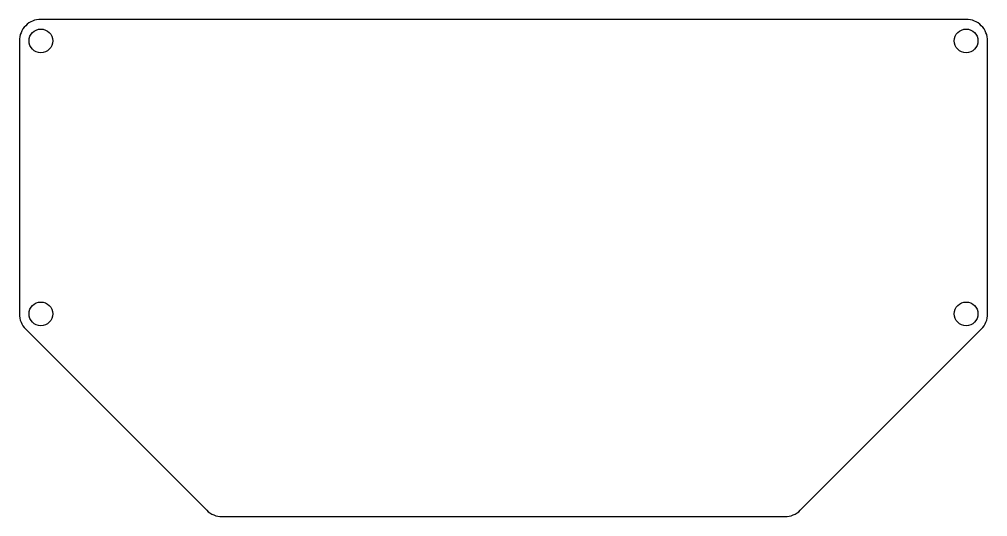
# Model space of a CAD drawing. Header units: millimetres. Extents: x -45 to 45, y -70 to -23.8.
import ezdxf

# ---------------------------------------------------------------- set-up
doc = ezdxf.new("R2010")
doc.units = ezdxf.units.MM
doc.layers.get('0').update_dxf_attribs({"linetype": 'CONTINUOUS'})

msp = doc.modelspace()

# ---------------------------------------------------------------- linework, layer by layer
msp.add_lwpolyline([(43, -23.828), (-43, -23.828, 0.414214), (-45, -25.828), (-45, -51.172, 0.198912), (-44.414, -52.586), (-27.586, -69.414, 0.198912), (-26.172, -70), (26.172, -70, 0.198912), (27.586, -69.414), (44.414, -52.586, 0.198912), (45, -51.172), (45, -25.828, 0.414214)], format="xyb", close=True)
for centre in [(-43, -25.828), (43, -25.828), (-43, -51.172), (43, -51.172)]:
    msp.add_circle(centre, 1.1)

doc.saveas('drawing.dxf')
